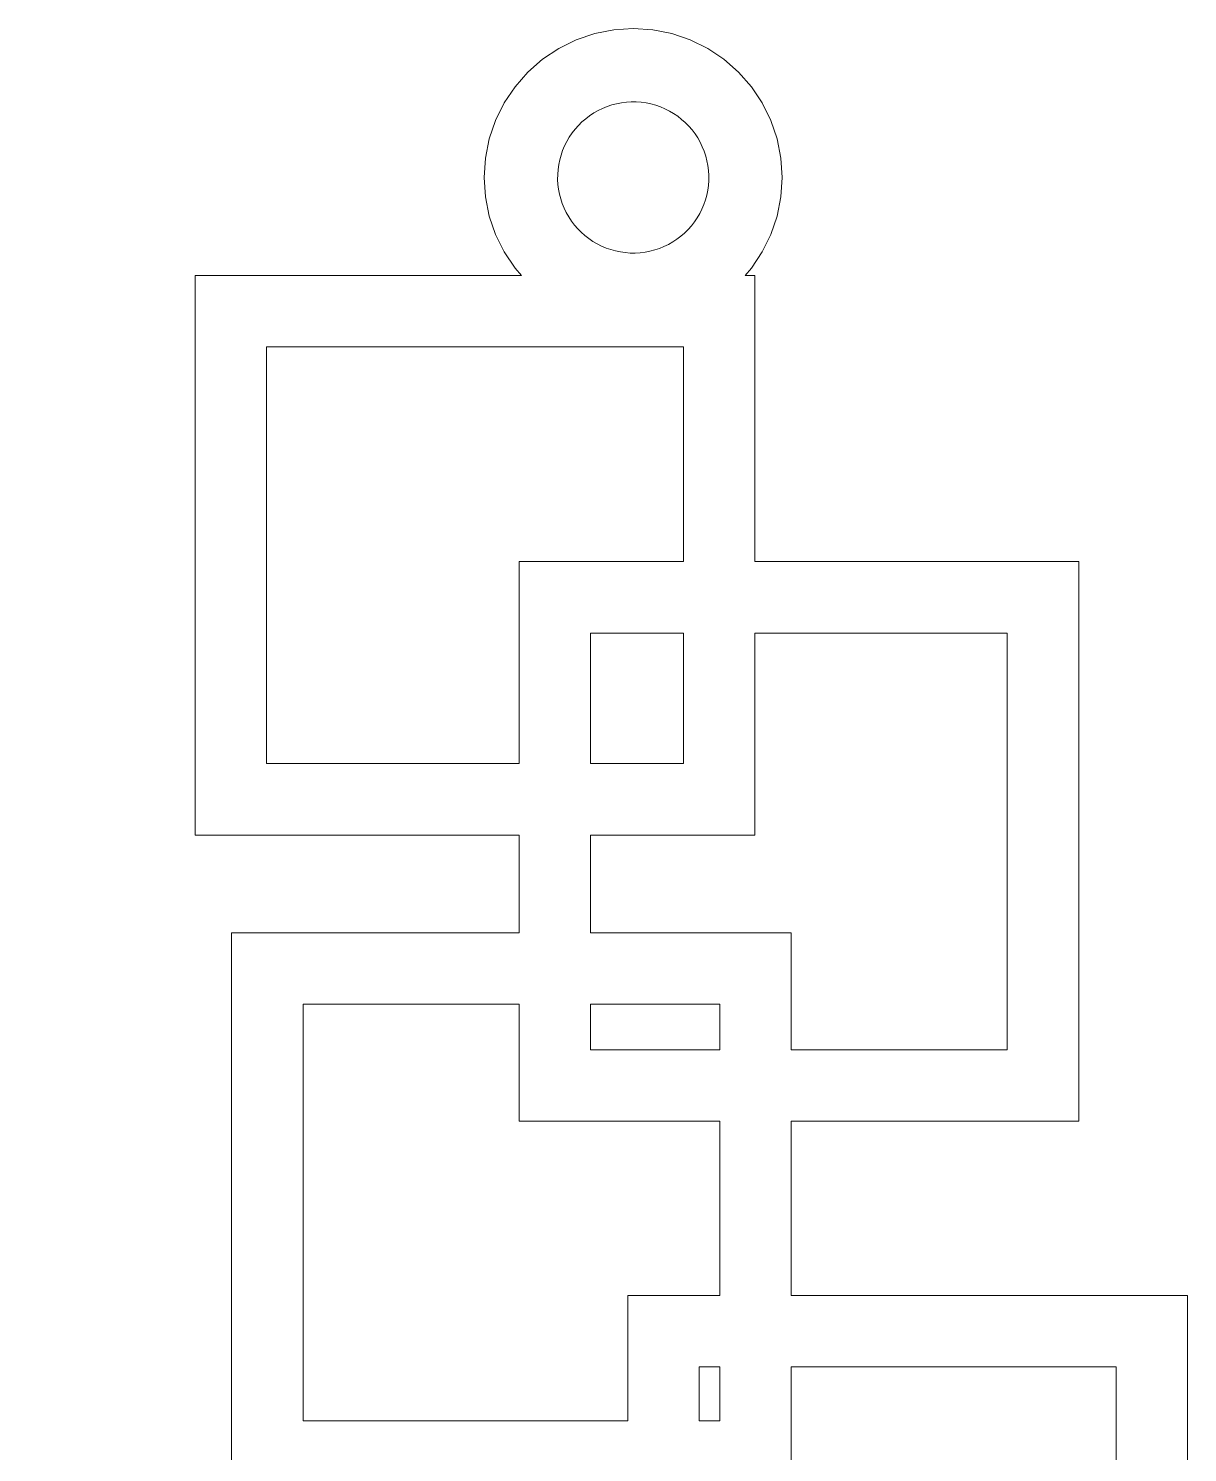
# Model space of a CAD drawing. Header units: millimetres. Extents: x -141 to 141, y -92 to 95.
# Drawn here: x -18.05 to 1.41, y -68.24 to -44.33 of the extents above; entities that cross this region are included whole.
import ezdxf

# ---------------------------------------------------------------- set-up
doc = ezdxf.new("R2010")
doc.units = ezdxf.units.MM
doc.header["$MEASUREMENT"] = 0
doc.layers.add('layer 1', color=7, linetype='Continuous')

msp = doc.modelspace()

# ---------------------------------------------------------------- linework, layer by layer
at = {"layer": 'layer 1', "color": 250, "lineweight": 9}
for points, knots in [([(-18.0533, -87.3622), (-18.0533, -87.3622), (-18.0533, -77.9622), (-18.0533, -77.9622), (-18.0533, -77.9622), (-18.0533, -77.9622), (-10.8388, -77.9622), (-10.8388, -77.9622), (-10.8388, -77.9622), (-10.8388, -77.9622), (-10.8388, -69.7622), (-10.8388, -69.7622), (-10.8388, -69.7622), (-10.8388, -69.7622), (-7.9869, -69.7622), (-7.9869, -69.7622), (-7.9869, -69.7622), (-7.9869, -69.7622), (-7.9869, -68.9139), (-7.9869, -68.9139), (-7.9869, -68.9139), (-7.9869, -68.9139), (-14.6413, -68.9139), (-14.6413, -68.9139), (-14.6413, -68.9139), (-14.6413, -68.9139), (-14.6413, -59.5139), (-14.6413, -59.5139), (-14.6413, -59.5139), (-14.6413, -59.5139), (-9.8145, -59.5139), (-9.8145, -59.5139), (-9.8145, -59.5139), (-9.8145, -59.5139), (-9.8145, -57.8735), (-9.8145, -57.8735), (-9.8145, -57.8735), (-9.8145, -57.8735), (-15.2539, -57.8735), (-15.2539, -57.8735), (-15.2539, -57.8735), (-15.2539, -57.8735), (-15.2539, -48.4735), (-15.2539, -48.4735), (-15.2539, -48.4735), (-15.2539, -48.4735), (-9.7741, -48.4735), (-9.7741, -48.4735), (-9.7741, -48.4735), (-9.7741, -48.4735), (-9.8816, -48.3509), (-9.8816, -48.3509), (-9.8816, -48.3509), (-9.8816, -48.3509), (-10.0635, -48.0788), (-10.0635, -48.0788), (-10.0635, -48.0788), (-10.0635, -48.0788), (-10.2083, -47.7852), (-10.2083, -47.7852), (-10.2083, -47.7852), (-10.2083, -47.7852), (-10.3135, -47.4752), (-10.3135, -47.4752), (-10.3135, -47.4752), (-10.3135, -47.4752), (-10.3773, -47.1542), (-10.3773, -47.1542), (-10.3773, -47.1542), (-10.3773, -47.1542), (-10.3988, -46.8275), (-10.3988, -46.8275), (-10.3988, -46.8275), (-10.3988, -46.8275), (-10.3773, -46.5009), (-10.3773, -46.5009), (-10.3773, -46.5009), (-10.3773, -46.5009), (-10.3135, -46.1799), (-10.3135, -46.1799), (-10.3135, -46.1799), (-10.3135, -46.1799), (-10.2083, -45.8699), (-10.2083, -45.8699), (-10.2083, -45.8699), (-10.2083, -45.8699), (-10.0635, -45.5763), (-10.0635, -45.5763), (-10.0635, -45.5763), (-10.0635, -45.5763), (-9.8816, -45.3041), (-9.8816, -45.3041), (-9.8816, -45.3041), (-9.8816, -45.3041), (-9.6658, -45.058), (-9.6658, -45.058), (-9.6658, -45.058), (-9.6658, -45.058), (-9.4197, -44.8422), (-9.4197, -44.8422), (-9.4197, -44.8422), (-9.4197, -44.8422), (-9.1475, -44.6604), (-9.1475, -44.6604), (-9.1475, -44.6604), (-9.1475, -44.6604), (-8.854, -44.5156), (-8.854, -44.5156), (-8.854, -44.5156), (-8.854, -44.5156), (-8.544, -44.4104), (-8.544, -44.4104), (-8.544, -44.4104), (-8.544, -44.4104), (-8.2229, -44.3465), (-8.2229, -44.3465), (-8.2229, -44.3465), (-8.2229, -44.3465), (-7.8963, -44.3251), (-7.8963, -44.3251), (-7.8963, -44.3251), (-7.8963, -44.3251), (-7.5697, -44.3465), (-7.5697, -44.3465), (-7.5697, -44.3465), (-7.5697, -44.3465), (-7.2486, -44.4104), (-7.2486, -44.4104), (-7.2486, -44.4104), (-7.2486, -44.4104), (-6.9387, -44.5156), (-6.9387, -44.5156), (-6.9387, -44.5156), (-6.9387, -44.5156), (-6.6451, -44.6604), (-6.6451, -44.6604), (-6.6451, -44.6604), (-6.6451, -44.6604), (-6.3729, -44.8422), (-6.3729, -44.8422), (-6.3729, -44.8422), (-6.3729, -44.8422), (-6.1268, -45.058), (-6.1268, -45.058), (-6.1268, -45.058), (-6.1268, -45.058), (-5.911, -45.3041), (-5.911, -45.3041), (-5.911, -45.3041), (-5.911, -45.3041), (-5.7291, -45.5763), (-5.7291, -45.5763), (-5.7291, -45.5763), (-5.7291, -45.5763), (-5.5844, -45.8699), (-5.5844, -45.8699), (-5.5844, -45.8699), (-5.5844, -45.8699), (-5.4791, -46.1799), (-5.4791, -46.1799), (-5.4791, -46.1799), (-5.4791, -46.1799), (-5.4153, -46.5009), (-5.4153, -46.5009), (-5.4153, -46.5009), (-5.4153, -46.5009), (-5.3939, -46.8275), (-5.3939, -46.8275), (-5.3939, -46.8275), (-5.3939, -46.8275), (-5.4153, -47.1542), (-5.4153, -47.1542), (-5.4153, -47.1542), (-5.4153, -47.1542), (-5.4791, -47.4752), (-5.4791, -47.4752), (-5.4791, -47.4752), (-5.4791, -47.4752), (-5.5844, -47.7852), (-5.5844, -47.7852), (-5.5844, -47.7852), (-5.5844, -47.7852), (-5.7291, -48.0788), (-5.7291, -48.0788), (-5.7291, -48.0788), (-5.7291, -48.0788), (-5.911, -48.3509), (-5.911, -48.3509), (-5.911, -48.3509), (-5.911, -48.3509), (-6.0185, -48.4735), (-6.0185, -48.4735), (-6.0185, -48.4735), (-6.0185, -48.4735), (-5.8539, -48.4735), (-5.8539, -48.4735), (-5.8539, -48.4735), (-5.8539, -48.4735), (-5.8539, -53.2801), (-5.8539, -53.2801), (-5.8539, -53.2801), (-5.8539, -53.2801), (-0.4145, -53.2801), (-0.4145, -53.2801), (-0.4145, -53.2801), (-0.4145, -53.2801), (-0.4145, -62.6801), (-0.4145, -62.6801), (-0.4145, -62.6801), (-0.4145, -62.6801), (-5.2413, -62.6801), (-5.2413, -62.6801), (-5.2413, -62.6801), (-5.2413, -62.6801), (-5.2413, -65.6073), (-5.2413, -65.6073), (-5.2413, -65.6073), (-5.2413, -65.6073), (1.4131, -65.6073), (1.4131, -65.6073), (1.4131, -65.6073), (1.4131, -65.6073), (1.4131, -75.0073), (1.4131, -75.0073), (1.4131, -75.0073), (1.4131, -75.0073), (-1.4388, -75.0073), (-1.4388, -75.0073), (-1.4388, -75.0073), (-1.4388, -75.0073), (-1.4388, -79.1622), (-1.4388, -79.1622), (-1.4388, -79.1622), (-1.4388, -79.1622), (-8.6533, -79.1622), (-8.6533, -79.1622), (-8.6533, -79.1622), (-8.6533, -79.1622), (-8.6533, -82.7643), (-8.6533, -82.7643), (-8.6533, -82.7643), (-8.6533, -82.7643), (-4.1908, -82.7643), (-4.1908, -82.7643), (-4.1908, -82.7643), (-4.1908, -82.7643), (-4.1908, -92.1643), (-4.1908, -92.1643), (-4.1908, -92.1643), (-4.1908, -92.1643), (-13.5908, -92.1643), (-13.5908, -92.1643), (-13.5908, -92.1643), (-13.5908, -92.1643), (-13.5908, -87.3622), (-13.5908, -87.3622), (-13.5908, -87.3622), (-13.5908, -87.3622), (-18.0533, -87.3622), (-18.0533, -87.3622), (-18.0533, -87.3622), (-18.0533, -87.3622), (-18.0533, -87.3622), (-18.0533, -87.3622)], [0, 0, 0, 0, 0.0149254, 0.0149254, 0.0149254, 0.0149254, 0.0298507, 0.0298507, 0.0298507, 0.0298507, 0.0447761, 0.0447761, 0.0447761, 0.0447761, 0.0597015, 0.0597015, 0.0597015, 0.0597015, 0.0746269, 0.0746269, 0.0746269, 0.0746269, 0.0895522, 0.0895522, 0.0895522, 0.0895522, 0.1044776, 0.1044776, 0.1044776, 0.1044776, 0.119403, 0.119403, 0.119403, 0.119403, 0.1343284, 0.1343284, 0.1343284, 0.1343284, 0.1492537, 0.1492537, 0.1492537, 0.1492537, 0.1641791, 0.1641791, 0.1641791, 0.1641791, 0.1791045, 0.1791045, 0.1791045, 0.1791045, 0.1940299, 0.1940299, 0.1940299, 0.1940299, 0.2089552, 0.2089552, 0.2089552, 0.2089552, 0.2238806, 0.2238806, 0.2238806, 0.2238806, 0.238806, 0.238806, 0.238806, 0.238806, 0.2537313, 0.2537313, 0.2537313, 0.2537313, 0.2686567, 0.2686567, 0.2686567, 0.2686567, 0.2835821, 0.2835821, 0.2835821, 0.2835821, 0.2985075, 0.2985075, 0.2985075, 0.2985075, 0.3134328, 0.3134328, 0.3134328, 0.3134328, 0.3283582, 0.3283582, 0.3283582, 0.3283582, 0.3432836, 0.3432836, 0.3432836, 0.3432836, 0.358209, 0.358209, 0.358209, 0.358209, 0.3731343, 0.3731343, 0.3731343, 0.3731343, 0.3880597, 0.3880597, 0.3880597, 0.3880597, 0.4029851, 0.4029851, 0.4029851, 0.4029851, 0.4179104, 0.4179104, 0.4179104, 0.4179104, 0.4328358, 0.4328358, 0.4328358, 0.4328358, 0.4477612, 0.4477612, 0.4477612, 0.4477612, 0.4626866, 0.4626866, 0.4626866, 0.4626866, 0.4776119, 0.4776119, 0.4776119, 0.4776119, 0.4925373, 0.4925373, 0.4925373, 0.4925373, 0.5074627, 0.5074627, 0.5074627, 0.5074627, 0.5223881, 0.5223881, 0.5223881, 0.5223881, 0.5373134, 0.5373134, 0.5373134, 0.5373134, 0.5522388, 0.5522388, 0.5522388, 0.5522388, 0.5671642, 0.5671642, 0.5671642, 0.5671642, 0.5820896, 0.5820896, 0.5820896, 0.5820896, 0.5970149, 0.5970149, 0.5970149, 0.5970149, 0.6119403, 0.6119403, 0.6119403, 0.6119403, 0.6268657, 0.6268657, 0.6268657, 0.6268657, 0.641791, 0.641791, 0.641791, 0.641791, 0.6567164, 0.6567164, 0.6567164, 0.6567164, 0.6716418, 0.6716418, 0.6716418, 0.6716418, 0.6865672, 0.6865672, 0.6865672, 0.6865672, 0.7014925, 0.7014925, 0.7014925, 0.7014925, 0.7164179, 0.7164179, 0.7164179, 0.7164179, 0.7313433, 0.7313433, 0.7313433, 0.7313433, 0.7462687, 0.7462687, 0.7462687, 0.7462687, 0.761194, 0.761194, 0.761194, 0.761194, 0.7761194, 0.7761194, 0.7761194, 0.7761194, 0.7910448, 0.7910448, 0.7910448, 0.7910448, 0.8059701, 0.8059701, 0.8059701, 0.8059701, 0.8208955, 0.8208955, 0.8208955, 0.8208955, 0.8358209, 0.8358209, 0.8358209, 0.8358209, 0.8507463, 0.8507463, 0.8507463, 0.8507463, 0.8656716, 0.8656716, 0.8656716, 0.8656716, 0.880597, 0.880597, 0.880597, 0.880597, 0.8955224, 0.8955224, 0.8955224, 0.8955224, 0.9104478, 0.9104478, 0.9104478, 0.9104478, 0.9253731, 0.9253731, 0.9253731, 0.9253731, 0.9402985, 0.9402985, 0.9402985, 0.9402985, 0.9552239, 0.9552239, 0.9552239, 0.9552239, 0.9701493, 0.9701493, 0.9701493, 0.9701493, 1, 1, 1, 1]), ([(-8.8836, -47.6263), (-8.8836, -47.6263), (-8.8293, -47.6892), (-8.8293, -47.6892), (-8.8293, -47.6892), (-8.8293, -47.6892), (-8.7709, -47.7484), (-8.7709, -47.7484), (-8.7709, -47.7484), (-8.7709, -47.7484), (-8.7088, -47.8036), (-8.7088, -47.8036), (-8.7088, -47.8036), (-8.7088, -47.8036), (-8.6433, -47.8547), (-8.6433, -47.8547), (-8.6433, -47.8547), (-8.6433, -47.8547), (-8.5745, -47.9013), (-8.5745, -47.9013), (-8.5745, -47.9013), (-8.5745, -47.9013), (-8.5028, -47.9434), (-8.5028, -47.9434), (-8.5028, -47.9434), (-8.5028, -47.9434), (-8.4285, -47.9806), (-8.4285, -47.9806), (-8.4285, -47.9806), (-8.4285, -47.9806), (-8.352, -48.013), (-8.352, -48.013), (-8.352, -48.013), (-8.352, -48.013), (-8.2735, -48.0402), (-8.2735, -48.0402), (-8.2735, -48.0402), (-8.2735, -48.0402), (-8.1933, -48.0623), (-8.1933, -48.0623), (-8.1933, -48.0623), (-8.1933, -48.0623), (-8.1119, -48.0791), (-8.1119, -48.0791), (-8.1119, -48.0791), (-8.1119, -48.0791), (-8.0296, -48.0905), (-8.0296, -48.0905), (-8.0296, -48.0905), (-8.0296, -48.0905), (-7.9467, -48.0965), (-7.9467, -48.0965), (-7.9467, -48.0965), (-7.9467, -48.0965), (-7.8636, -48.0971), (-7.8636, -48.0971), (-7.8636, -48.0971), (-7.8636, -48.0971), (-7.7807, -48.0923), (-7.7807, -48.0923), (-7.7807, -48.0923), (-7.7807, -48.0923), (-7.6982, -48.082), (-7.6982, -48.082), (-7.6982, -48.082), (-7.6982, -48.082), (-7.6166, -48.0663), (-7.6166, -48.0663), (-7.6166, -48.0663), (-7.6166, -48.0663), (-7.5362, -48.0454), (-7.5362, -48.0454), (-7.5362, -48.0454), (-7.5362, -48.0454), (-7.4573, -48.0192), (-7.4573, -48.0192), (-7.4573, -48.0192), (-7.4573, -48.0192), (-7.3803, -47.988), (-7.3803, -47.988), (-7.3803, -47.988), (-7.3803, -47.988), (-7.3055, -47.9517), (-7.3055, -47.9517), (-7.3055, -47.9517), (-7.3055, -47.9517), (-7.2332, -47.9107), (-7.2332, -47.9107), (-7.2332, -47.9107), (-7.2332, -47.9107), (-7.1638, -47.865), (-7.1638, -47.865), (-7.1638, -47.865), (-7.1638, -47.865), (-7.0975, -47.8149), (-7.0975, -47.8149), (-7.0975, -47.8149), (-7.0975, -47.8149), (-7.0347, -47.7605), (-7.0347, -47.7605), (-7.0347, -47.7605), (-7.0347, -47.7605), (-6.9755, -47.7022), (-6.9755, -47.7022), (-6.9755, -47.7022), (-6.9755, -47.7022), (-6.9202, -47.6401), (-6.9202, -47.6401), (-6.9202, -47.6401), (-6.9202, -47.6401), (-6.8692, -47.5745), (-6.8692, -47.5745), (-6.8692, -47.5745), (-6.8692, -47.5745), (-6.8225, -47.5057), (-6.8225, -47.5057), (-6.8225, -47.5057), (-6.8225, -47.5057), (-6.7805, -47.434), (-6.7805, -47.434), (-6.7805, -47.434), (-6.7805, -47.434), (-6.7432, -47.3598), (-6.7432, -47.3598), (-6.7432, -47.3598), (-6.7432, -47.3598), (-6.7109, -47.2832), (-6.7109, -47.2832), (-6.7109, -47.2832), (-6.7109, -47.2832), (-6.6836, -47.2047), (-6.6836, -47.2047), (-6.6836, -47.2047), (-6.6836, -47.2047), (-6.6615, -47.1246), (-6.6615, -47.1246), (-6.6615, -47.1246), (-6.6615, -47.1246), (-6.6447, -47.0432), (-6.6447, -47.0432), (-6.6447, -47.0432), (-6.6447, -47.0432), (-6.6333, -46.9609), (-6.6333, -46.9609), (-6.6333, -46.9609), (-6.6333, -46.9609), (-6.6273, -46.878), (-6.6273, -46.878), (-6.6273, -46.878), (-6.6273, -46.878), (-6.6267, -46.7949), (-6.6267, -46.7949), (-6.6267, -46.7949), (-6.6267, -46.7949), (-6.6316, -46.7119), (-6.6316, -46.7119), (-6.6316, -46.7119), (-6.6316, -46.7119), (-6.6419, -46.6294), (-6.6419, -46.6294), (-6.6419, -46.6294), (-6.6419, -46.6294), (-6.6575, -46.5478), (-6.6575, -46.5478), (-6.6575, -46.5478), (-6.6575, -46.5478), (-6.6784, -46.4674), (-6.6784, -46.4674), (-6.6784, -46.4674), (-6.6784, -46.4674), (-6.7046, -46.3885), (-6.7046, -46.3885), (-6.7046, -46.3885), (-6.7046, -46.3885), (-6.7359, -46.3115), (-6.7359, -46.3115), (-6.7359, -46.3115), (-6.7359, -46.3115), (-6.7721, -46.2367), (-6.7721, -46.2367), (-6.7721, -46.2367), (-6.7721, -46.2367), (-6.8132, -46.1645), (-6.8132, -46.1645), (-6.8132, -46.1645), (-6.8132, -46.1645), (-6.8588, -46.095), (-6.8588, -46.095), (-6.8588, -46.095), (-6.8588, -46.095), (-6.909, -46.0287), (-6.909, -46.0287), (-6.909, -46.0287), (-6.909, -46.0287), (-6.9633, -45.9659), (-6.9633, -45.9659), (-6.9633, -45.9659), (-6.9633, -45.9659), (-7.0217, -45.9067), (-7.0217, -45.9067), (-7.0217, -45.9067), (-7.0217, -45.9067), (-7.0838, -45.8515), (-7.0838, -45.8515), (-7.0838, -45.8515), (-7.0838, -45.8515), (-7.1494, -45.8004), (-7.1494, -45.8004), (-7.1494, -45.8004), (-7.1494, -45.8004), (-7.2181, -45.7538), (-7.2181, -45.7538), (-7.2181, -45.7538), (-7.2181, -45.7538), (-7.2898, -45.7117), (-7.2898, -45.7117), (-7.2898, -45.7117), (-7.2898, -45.7117), (-7.3641, -45.6744), (-7.3641, -45.6744), (-7.3641, -45.6744), (-7.3641, -45.6744), (-7.4406, -45.6421), (-7.4406, -45.6421), (-7.4406, -45.6421), (-7.4406, -45.6421), (-7.5192, -45.6148), (-7.5192, -45.6148), (-7.5192, -45.6148), (-7.5192, -45.6148), (-7.5993, -45.5928), (-7.5993, -45.5928), (-7.5993, -45.5928), (-7.5993, -45.5928), (-7.6807, -45.576), (-7.6807, -45.576), (-7.6807, -45.576), (-7.6807, -45.576), (-7.763, -45.5646), (-7.763, -45.5646), (-7.763, -45.5646), (-7.763, -45.5646), (-7.8459, -45.5585), (-7.8459, -45.5585), (-7.8459, -45.5585), (-7.8459, -45.5585), (-7.929, -45.558), (-7.929, -45.558), (-7.929, -45.558), (-7.929, -45.558), (-8.0119, -45.5628), (-8.0119, -45.5628), (-8.0119, -45.5628), (-8.0119, -45.5628), (-8.0944, -45.5731), (-8.0944, -45.5731), (-8.0944, -45.5731), (-8.0944, -45.5731), (-8.176, -45.5887), (-8.176, -45.5887), (-8.176, -45.5887), (-8.176, -45.5887), (-8.2565, -45.6097), (-8.2565, -45.6097), (-8.2565, -45.6097), (-8.2565, -45.6097), (-8.3353, -45.6358), (-8.3353, -45.6358), (-8.3353, -45.6358), (-8.3353, -45.6358), (-8.4123, -45.6671), (-8.4123, -45.6671), (-8.4123, -45.6671), (-8.4123, -45.6671), (-8.4871, -45.7033), (-8.4871, -45.7033), (-8.4871, -45.7033), (-8.4871, -45.7033), (-8.5594, -45.7444), (-8.5594, -45.7444), (-8.5594, -45.7444), (-8.5594, -45.7444), (-8.6288, -45.7901), (-8.6288, -45.7901), (-8.6288, -45.7901), (-8.6288, -45.7901), (-8.6951, -45.8402), (-8.6951, -45.8402), (-8.6951, -45.8402), (-8.6951, -45.8402), (-8.758, -45.8946), (-8.758, -45.8946), (-8.758, -45.8946), (-8.758, -45.8946), (-8.8171, -45.9529), (-8.8171, -45.9529), (-8.8171, -45.9529), (-8.8171, -45.9529), (-8.8724, -46.015), (-8.8724, -46.015), (-8.8724, -46.015), (-8.8724, -46.015), (-8.9234, -46.0806), (-8.9234, -46.0806), (-8.9234, -46.0806), (-8.9234, -46.0806), (-8.9701, -46.1494), (-8.9701, -46.1494), (-8.9701, -46.1494), (-8.9701, -46.1494), (-9.0121, -46.221), (-9.0121, -46.221), (-9.0121, -46.221), (-9.0121, -46.221), (-9.0494, -46.2953), (-9.0494, -46.2953), (-9.0494, -46.2953), (-9.0494, -46.2953), (-9.0817, -46.3719), (-9.0817, -46.3719), (-9.0817, -46.3719), (-9.0817, -46.3719), (-9.109, -46.4504), (-9.109, -46.4504), (-9.109, -46.4504), (-9.109, -46.4504), (-9.1311, -46.5305), (-9.1311, -46.5305), (-9.1311, -46.5305), (-9.1311, -46.5305), (-9.1479, -46.6119), (-9.1479, -46.6119), (-9.1479, -46.6119), (-9.1479, -46.6119), (-9.1593, -46.6942), (-9.1593, -46.6942), (-9.1593, -46.6942), (-9.1593, -46.6942), (-9.1653, -46.7771), (-9.1653, -46.7771), (-9.1653, -46.7771), (-9.1653, -46.7771), (-9.1659, -46.8602), (-9.1659, -46.8602), (-9.1659, -46.8602), (-9.1659, -46.8602), (-9.161, -46.9432), (-9.161, -46.9432), (-9.161, -46.9432), (-9.161, -46.9432), (-9.1508, -47.0256), (-9.1508, -47.0256), (-9.1508, -47.0256), (-9.1508, -47.0256), (-9.1351, -47.1073), (-9.1351, -47.1073), (-9.1351, -47.1073), (-9.1351, -47.1073), (-9.1142, -47.1877), (-9.1142, -47.1877), (-9.1142, -47.1877), (-9.1142, -47.1877), (-9.088, -47.2666), (-9.088, -47.2666), (-9.088, -47.2666), (-9.088, -47.2666), (-9.0567, -47.3436), (-9.0567, -47.3436), (-9.0567, -47.3436), (-9.0567, -47.3436), (-9.0205, -47.4184), (-9.0205, -47.4184), (-9.0205, -47.4184), (-9.0205, -47.4184), (-8.9795, -47.4906), (-8.9795, -47.4906), (-8.9795, -47.4906), (-8.9795, -47.4906), (-8.9338, -47.56), (-8.9338, -47.56), (-8.9338, -47.56), (-8.9338, -47.56), (-8.8836, -47.6263), (-8.8836, -47.6263), (-8.8836, -47.6263), (-8.8836, -47.6263), (-8.8836, -47.6263), (-8.8836, -47.6263)], [0, 0, 0, 0, 0.0102041, 0.0102041, 0.0102041, 0.0102041, 0.0204082, 0.0204082, 0.0204082, 0.0204082, 0.0306122, 0.0306122, 0.0306122, 0.0306122, 0.0408163, 0.0408163, 0.0408163, 0.0408163, 0.0510204, 0.0510204, 0.0510204, 0.0510204, 0.0612245, 0.0612245, 0.0612245, 0.0612245, 0.0714286, 0.0714286, 0.0714286, 0.0714286, 0.0816327, 0.0816327, 0.0816327, 0.0816327, 0.0918367, 0.0918367, 0.0918367, 0.0918367, 0.1020408, 0.1020408, 0.1020408, 0.1020408, 0.1122449, 0.1122449, 0.1122449, 0.1122449, 0.122449, 0.122449, 0.122449, 0.122449, 0.1326531, 0.1326531, 0.1326531, 0.1326531, 0.1428571, 0.1428571, 0.1428571, 0.1428571, 0.1530612, 0.1530612, 0.1530612, 0.1530612, 0.1632653, 0.1632653, 0.1632653, 0.1632653, 0.1734694, 0.1734694, 0.1734694, 0.1734694, 0.1836735, 0.1836735, 0.1836735, 0.1836735, 0.1938776, 0.1938776, 0.1938776, 0.1938776, 0.2040816, 0.2040816, 0.2040816, 0.2040816, 0.2142857, 0.2142857, 0.2142857, 0.2142857, 0.2244898, 0.2244898, 0.2244898, 0.2244898, 0.2346939, 0.2346939, 0.2346939, 0.2346939, 0.244898, 0.244898, 0.244898, 0.244898, 0.255102, 0.255102, 0.255102, 0.255102, 0.2653061, 0.2653061, 0.2653061, 0.2653061, 0.2755102, 0.2755102, 0.2755102, 0.2755102, 0.2857143, 0.2857143, 0.2857143, 0.2857143, 0.2959184, 0.2959184, 0.2959184, 0.2959184, 0.3061224, 0.3061224, 0.3061224, 0.3061224, 0.3163265, 0.3163265, 0.3163265, 0.3163265, 0.3265306, 0.3265306, 0.3265306, 0.3265306, 0.3367347, 0.3367347, 0.3367347, 0.3367347, 0.3469388, 0.3469388, 0.3469388, 0.3469388, 0.3571429, 0.3571429, 0.3571429, 0.3571429, 0.3673469, 0.3673469, 0.3673469, 0.3673469, 0.377551, 0.377551, 0.377551, 0.377551, 0.3877551, 0.3877551, 0.3877551, 0.3877551, 0.3979592, 0.3979592, 0.3979592, 0.3979592, 0.4081633, 0.4081633, 0.4081633, 0.4081633, 0.4183673, 0.4183673, 0.4183673, 0.4183673, 0.4285714, 0.4285714, 0.4285714, 0.4285714, 0.4387755, 0.4387755, 0.4387755, 0.4387755, 0.4489796, 0.4489796, 0.4489796, 0.4489796, 0.4591837, 0.4591837, 0.4591837, 0.4591837, 0.4693878, 0.4693878, 0.4693878, 0.4693878, 0.4795918, 0.4795918, 0.4795918, 0.4795918, 0.4897959, 0.4897959, 0.4897959, 0.4897959, 0.5, 0.5, 0.5, 0.5, 0.5102041, 0.5102041, 0.5102041, 0.5102041, 0.5204082, 0.5204082, 0.5204082, 0.5204082, 0.5306122, 0.5306122, 0.5306122, 0.5306122, 0.5408163, 0.5408163, 0.5408163, 0.5408163, 0.5510204, 0.5510204, 0.5510204, 0.5510204, 0.5612245, 0.5612245, 0.5612245, 0.5612245, 0.5714286, 0.5714286, 0.5714286, 0.5714286, 0.5816327, 0.5816327, 0.5816327, 0.5816327, 0.5918367, 0.5918367, 0.5918367, 0.5918367, 0.6020408, 0.6020408, 0.6020408, 0.6020408, 0.6122449, 0.6122449, 0.6122449, 0.6122449, 0.622449, 0.622449, 0.622449, 0.622449, 0.6326531, 0.6326531, 0.6326531, 0.6326531, 0.6428571, 0.6428571, 0.6428571, 0.6428571, 0.6530612, 0.6530612, 0.6530612, 0.6530612, 0.6632653, 0.6632653, 0.6632653, 0.6632653, 0.6734694, 0.6734694, 0.6734694, 0.6734694, 0.6836735, 0.6836735, 0.6836735, 0.6836735, 0.6938776, 0.6938776, 0.6938776, 0.6938776, 0.7040816, 0.7040816, 0.7040816, 0.7040816, 0.7142857, 0.7142857, 0.7142857, 0.7142857, 0.7244898, 0.7244898, 0.7244898, 0.7244898, 0.7346939, 0.7346939, 0.7346939, 0.7346939, 0.744898, 0.744898, 0.744898, 0.744898, 0.755102, 0.755102, 0.755102, 0.755102, 0.7653061, 0.7653061, 0.7653061, 0.7653061, 0.7755102, 0.7755102, 0.7755102, 0.7755102, 0.7857143, 0.7857143, 0.7857143, 0.7857143, 0.7959184, 0.7959184, 0.7959184, 0.7959184, 0.8061224, 0.8061224, 0.8061224, 0.8061224, 0.8163265, 0.8163265, 0.8163265, 0.8163265, 0.8265306, 0.8265306, 0.8265306, 0.8265306, 0.8367347, 0.8367347, 0.8367347, 0.8367347, 0.8469388, 0.8469388, 0.8469388, 0.8469388, 0.8571429, 0.8571429, 0.8571429, 0.8571429, 0.8673469, 0.8673469, 0.8673469, 0.8673469, 0.877551, 0.877551, 0.877551, 0.877551, 0.8877551, 0.8877551, 0.8877551, 0.8877551, 0.8979592, 0.8979592, 0.8979592, 0.8979592, 0.9081633, 0.9081633, 0.9081633, 0.9081633, 0.9183673, 0.9183673, 0.9183673, 0.9183673, 0.9285714, 0.9285714, 0.9285714, 0.9285714, 0.9387755, 0.9387755, 0.9387755, 0.9387755, 0.9489796, 0.9489796, 0.9489796, 0.9489796, 0.9591837, 0.9591837, 0.9591837, 0.9591837, 0.9693878, 0.9693878, 0.9693878, 0.9693878, 0.9795918, 0.9795918, 0.9795918, 0.9795918, 1, 1, 1, 1]), ([(-9.8145, -56.6735), (-9.8145, -56.6735), (-14.0539, -56.6735), (-14.0539, -56.6735), (-14.0539, -56.6735), (-14.0539, -56.6735), (-14.0539, -49.6735), (-14.0539, -49.6735), (-14.0539, -49.6735), (-14.0539, -49.6735), (-7.0539, -49.6735), (-7.0539, -49.6735), (-7.0539, -49.6735), (-7.0539, -49.6735), (-7.0539, -53.2801), (-7.0539, -53.2801), (-7.0539, -53.2801), (-7.0539, -53.2801), (-9.8145, -53.2801), (-9.8145, -53.2801), (-9.8145, -53.2801), (-9.8145, -53.2801), (-9.8145, -56.6735), (-9.8145, -56.6735), (-9.8145, -56.6735), (-9.8145, -56.6735), (-9.8145, -56.6735), (-9.8145, -56.6735)], [0, 0, 0, 0, 0.125, 0.125, 0.125, 0.125, 0.25, 0.25, 0.25, 0.25, 0.375, 0.375, 0.375, 0.375, 0.5, 0.5, 0.5, 0.5, 0.625, 0.625, 0.625, 0.625, 0.75, 0.75, 0.75, 0.75, 1, 1, 1, 1]), ([(-8.6145, -59.5139), (-8.6145, -59.5139), (-8.6145, -57.8735), (-8.6145, -57.8735), (-8.6145, -57.8735), (-8.6145, -57.8735), (-5.8539, -57.8735), (-5.8539, -57.8735), (-5.8539, -57.8735), (-5.8539, -57.8735), (-5.8539, -54.4801), (-5.8539, -54.4801), (-5.8539, -54.4801), (-5.8539, -54.4801), (-1.6145, -54.4801), (-1.6145, -54.4801), (-1.6145, -54.4801), (-1.6145, -54.4801), (-1.6145, -61.4801), (-1.6145, -61.4801), (-1.6145, -61.4801), (-1.6145, -61.4801), (-5.2413, -61.4801), (-5.2413, -61.4801), (-5.2413, -61.4801), (-5.2413, -61.4801), (-5.2413, -59.5139), (-5.2413, -59.5139), (-5.2413, -59.5139), (-5.2413, -59.5139), (-8.6145, -59.5139), (-8.6145, -59.5139), (-8.6145, -59.5139), (-8.6145, -59.5139), (-8.6145, -59.5139), (-8.6145, -59.5139)], [0, 0, 0, 0, 0.1, 0.1, 0.1, 0.1, 0.2, 0.2, 0.2, 0.2, 0.3, 0.3, 0.3, 0.3, 0.4, 0.4, 0.4, 0.4, 0.5, 0.5, 0.5, 0.5, 0.6, 0.6, 0.6, 0.6, 0.7, 0.7, 0.7, 0.7, 0.8, 0.8, 0.8, 0.8, 1, 1, 1, 1]), ([(-8.6145, -56.6735), (-8.6145, -56.6735), (-7.0539, -56.6735), (-7.0539, -56.6735), (-7.0539, -56.6735), (-7.0539, -56.6735), (-7.0539, -54.4801), (-7.0539, -54.4801), (-7.0539, -54.4801), (-7.0539, -54.4801), (-8.6145, -54.4801), (-8.6145, -54.4801), (-8.6145, -54.4801), (-8.6145, -54.4801), (-8.6145, -56.6735), (-8.6145, -56.6735), (-8.6145, -56.6735), (-8.6145, -56.6735), (-8.6145, -56.6735), (-8.6145, -56.6735)], [0, 0, 0, 0, 0.1666667, 0.1666667, 0.1666667, 0.1666667, 0.3333333, 0.3333333, 0.3333333, 0.3333333, 0.5, 0.5, 0.5, 0.5, 0.6666667, 0.6666667, 0.6666667, 0.6666667, 1, 1, 1, 1]), ([(-13.4413, -67.7139), (-13.4413, -67.7139), (-7.9869, -67.7139), (-7.9869, -67.7139), (-7.9869, -67.7139), (-7.9869, -67.7139), (-7.9869, -65.6073), (-7.9869, -65.6073), (-7.9869, -65.6073), (-7.9869, -65.6073), (-6.4413, -65.6073), (-6.4413, -65.6073), (-6.4413, -65.6073), (-6.4413, -65.6073), (-6.4413, -62.6801), (-6.4413, -62.6801), (-6.4413, -62.6801), (-6.4413, -62.6801), (-9.8145, -62.6801), (-9.8145, -62.6801), (-9.8145, -62.6801), (-9.8145, -62.6801), (-9.8145, -60.7139), (-9.8145, -60.7139), (-9.8145, -60.7139), (-9.8145, -60.7139), (-13.4413, -60.7139), (-13.4413, -60.7139), (-13.4413, -60.7139), (-13.4413, -60.7139), (-13.4413, -67.7139), (-13.4413, -67.7139), (-13.4413, -67.7139), (-13.4413, -67.7139), (-13.4413, -67.7139), (-13.4413, -67.7139)], [0, 0, 0, 0, 0.1, 0.1, 0.1, 0.1, 0.2, 0.2, 0.2, 0.2, 0.3, 0.3, 0.3, 0.3, 0.4, 0.4, 0.4, 0.4, 0.5, 0.5, 0.5, 0.5, 0.6, 0.6, 0.6, 0.6, 0.7, 0.7, 0.7, 0.7, 0.8, 0.8, 0.8, 0.8, 1, 1, 1, 1]), ([(-8.6145, -61.4801), (-8.6145, -61.4801), (-6.4413, -61.4801), (-6.4413, -61.4801), (-6.4413, -61.4801), (-6.4413, -61.4801), (-6.4413, -60.7139), (-6.4413, -60.7139), (-6.4413, -60.7139), (-6.4413, -60.7139), (-8.6145, -60.7139), (-8.6145, -60.7139), (-8.6145, -60.7139), (-8.6145, -60.7139), (-8.6145, -61.4801), (-8.6145, -61.4801), (-8.6145, -61.4801), (-8.6145, -61.4801), (-8.6145, -61.4801), (-8.6145, -61.4801)], [0, 0, 0, 0, 0.1666667, 0.1666667, 0.1666667, 0.1666667, 0.3333333, 0.3333333, 0.3333333, 0.3333333, 0.5, 0.5, 0.5, 0.5, 0.6666667, 0.6666667, 0.6666667, 0.6666667, 1, 1, 1, 1]), ([(-6.7869, -69.7622), (-6.7869, -69.7622), (-1.4388, -69.7622), (-1.4388, -69.7622), (-1.4388, -69.7622), (-1.4388, -69.7622), (-1.4388, -73.8073), (-1.4388, -73.8073), (-1.4388, -73.8073), (-1.4388, -73.8073), (0.2131, -73.8073), (0.2131, -73.8073), (0.2131, -73.8073), (0.2131, -73.8073), (0.2131, -66.8073), (0.2131, -66.8073), (0.2131, -66.8073), (0.2131, -66.8073), (-5.2413, -66.8073), (-5.2413, -66.8073), (-5.2413, -66.8073), (-5.2413, -66.8073), (-5.2413, -68.9139), (-5.2413, -68.9139), (-5.2413, -68.9139), (-5.2413, -68.9139), (-6.7869, -68.9139), (-6.7869, -68.9139), (-6.7869, -68.9139), (-6.7869, -68.9139), (-6.7869, -69.7622), (-6.7869, -69.7622), (-6.7869, -69.7622), (-6.7869, -69.7622), (-6.7869, -69.7622), (-6.7869, -69.7622)], [0, 0, 0, 0, 0.1, 0.1, 0.1, 0.1, 0.2, 0.2, 0.2, 0.2, 0.3, 0.3, 0.3, 0.3, 0.4, 0.4, 0.4, 0.4, 0.5, 0.5, 0.5, 0.5, 0.6, 0.6, 0.6, 0.6, 0.7, 0.7, 0.7, 0.7, 0.8, 0.8, 0.8, 0.8, 1, 1, 1, 1]), ([(-6.7869, -67.7139), (-6.7869, -67.7139), (-6.4413, -67.7139), (-6.4413, -67.7139), (-6.4413, -67.7139), (-6.4413, -67.7139), (-6.4413, -66.8073), (-6.4413, -66.8073), (-6.4413, -66.8073), (-6.4413, -66.8073), (-6.7869, -66.8073), (-6.7869, -66.8073), (-6.7869, -66.8073), (-6.7869, -66.8073), (-6.7869, -67.7139), (-6.7869, -67.7139), (-6.7869, -67.7139), (-6.7869, -67.7139), (-6.7869, -67.7139), (-6.7869, -67.7139)], [0, 0, 0, 0, 0.1666667, 0.1666667, 0.1666667, 0.1666667, 0.3333333, 0.3333333, 0.3333333, 0.3333333, 0.5, 0.5, 0.5, 0.5, 0.6666667, 0.6666667, 0.6666667, 0.6666667, 1, 1, 1, 1])]:
    msp.add_open_spline(points, degree=3, knots=knots, dxfattribs=at)

doc.saveas('drawing.dxf')
